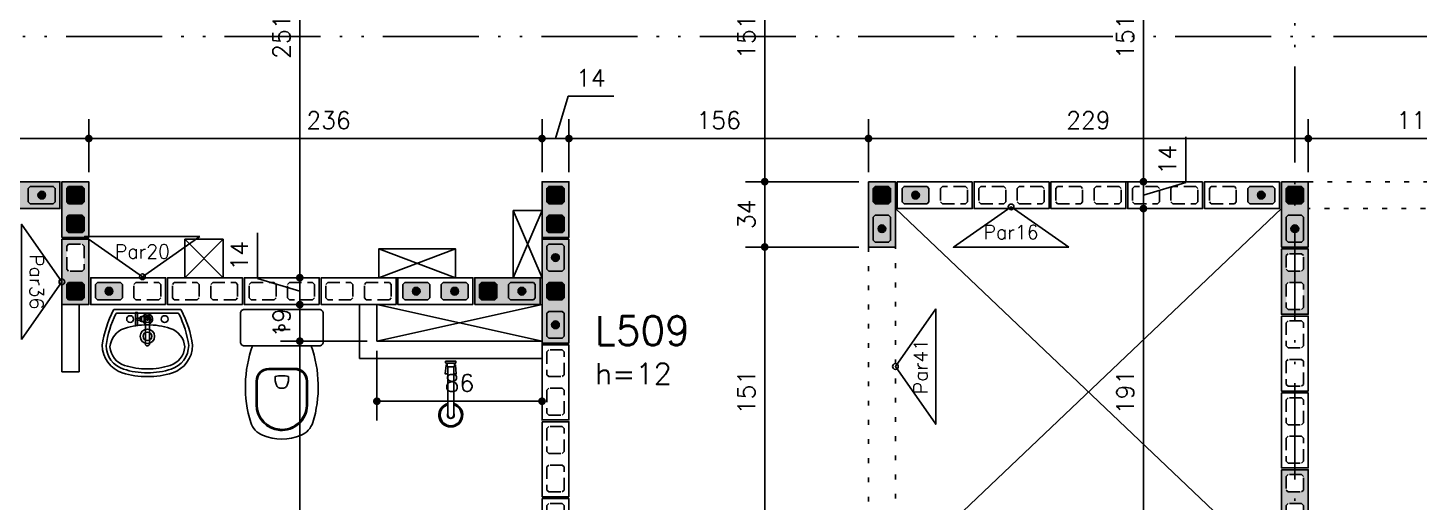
# Model space of a CAD drawing. Extents: x -14651 to 3487, y -4567 to -809.
# Drawn here: x 1807 to 2531, y -1831 to -1585 of the extents above; entities that cross this region are included whole.
import ezdxf
from ezdxf.enums import TextEntityAlignment as Align

# ---------------------------------------------------------------- set-up
doc = ezdxf.new("R2010")
doc.units = 0
doc.header["$LTSCALE"] = 25
for name, pattern in [('DASHED2', [0.375, 0.25, -0.125]), ('ESTILO_TQS_0002', [0.4, 0.1, -0.3]), ('ESTILO_TQS_0004', [3.3, 2, -0.4, 0.05, -0.4, 0.05, -0.4])]:
    doc.linetypes.add(name, pattern=pattern)
for name, color, linetype in [('213', 252, 'Continuous'), ('241', 2, 'Continuous'), ('247', 50, 'Continuous'), ('248', 100, 'Continuous'), ('249', 20, 'Continuous'), ('252', 1, 'Continuous'), ('ALVENARIA NÃO ESTRUTURAL', 242, 'Continuous'), ('Arranque', 14, 'Continuous'), ('COTA', 1, 'Continuous'), ('EIXOS', 1, 'ESTILO_TQS_0004'), ('FERRO', 5, 'Continuous'), ('L-D', 2, 'Continuous'), ('L-N', 4, 'Continuous'), ('Linha_fina', 1, 'Continuous'), ('Pena_1', 1, 'Continuous'), ('PORTA', 3, 'ESTILO_TQS_0002'), ('PROJ', 252, 'Continuous')]:
    doc.layers.add(name, color=color, linetype=linetype)
doc.styles.add('COTA', font='romans.shx')
doc.styles.get("Standard").update_dxf_attribs({"font": 'romans.shx'})
doc.dimstyles.new('forma', dxfattribs={"dimscale": 5, "dimtxt": 1.8, "dimasz": 0.8, "dimexe": 2, "dimexo": 1, "dimgap": 1, "dimtad": 1, "dimdec": 1, "dimzin": 9, "dimtxsty": 'COTA', "dimblk1": 'DOT', "dimblk2": 'DOT', "dimsah": 1, "dimcen": 0, "dimdle": 1, "dimclrd": 256, "dimclre": 256, "dimclrt": 2, "dimadec": 0, "dimazin": 0, "dimtfac": 1, "dimtdec": 0, "dimtmove": 0, "dimatfit": 3, "dimfxl": 1, "dimtolj": 1, "dimtzin": 0, "dimarcsym": 0})

# ---------------------------------------------------------------- blocks, each defined once
blk = doc.blocks.new('P4015', base_point=(5842102.11612, -8124149.02973))
blk.add_lwpolyline([(5842082.61612, -8124156.02973), (5842121.61612, -8124156.02973), (5842121.61612, -8124142.02973), (5842082.61612, -8124142.02973), (5842082.61612, -8124156.02973)])
at = {"color": 1, "linetype": 'DASHED2'}
for points in [[(5842085.11612, -8124152.52973), (5842086.11612, -8124153.52973), (5842098.11612, -8124153.52973), (5842099.11612, -8124152.52973), (5842099.11612, -8124145.52973), (5842098.11612, -8124144.52973), (5842086.11612, -8124144.52973), (5842085.11612, -8124145.52973), (5842085.11612, -8124152.52973)], [(5842105.11612, -8124152.52973), (5842106.11612, -8124153.52973), (5842118.11612, -8124153.52973), (5842119.11612, -8124152.52973), (5842119.11612, -8124145.52973), (5842118.11612, -8124144.52973), (5842106.11612, -8124144.52973), (5842105.11612, -8124145.52973), (5842105.11612, -8124152.52973)]]:
    blk.add_lwpolyline(points, dxfattribs=at)
blk = doc.blocks.new('P5515')
at = {"layer": '249'}
h = blk.add_hatch(color=20, dxfattribs=at)
h.paths.add_polyline_path([(-27, 7), (-27, -7), (27, -7), (27, 7)])
h.paths.add_polyline_path([(-10.5, -3.5), (-11.5, -4.5), (-23.5, -4.5), (-24.5, -3.5), (-24.5, 3.5), (-23.5, 4.5), (-11.5, 4.5), (-10.5, 3.5)], flags=16)
h.paths.add_polyline_path([(-4.5, 3.5), (-3.5, 4.5), (3.5, 4.5), (4.5, 3.5), (4.5, -3.5), (3.5, -4.5), (-3.5, -4.5), (-4.5, -3.5)], flags=16)
h.paths.add_polyline_path([(10.5, 3.5), (11.5, 4.5), (23.5, 4.5), (24.5, 3.5), (24.5, -3.5), (23.5, -4.5), (11.5, -4.5), (10.5, -3.5)], flags=16)
blk.add_lwpolyline([(27, 7), (-27, 7), (-27, -7), (27, -7), (27, 7)])
at = {"color": 1, "linetype": 'DASHED2'}
for points in [[(-10.5, 3.5), (-11.5, 4.5), (-23.5, 4.5), (-24.5, 3.5), (-24.5, -3.5), (-23.5, -4.5), (-11.5, -4.5), (-10.5, -3.5), (-10.5, 3.5)], [(4.5, 3.5), (3.5, 4.5), (-3.5, 4.5), (-4.5, 3.5), (-4.5, -3.5), (-3.5, -4.5), (3.5, -4.5), (4.5, -3.5), (4.5, 3.5)], [(24.5, 3.5), (23.5, 4.5), (11.5, 4.5), (10.5, 3.5), (10.5, -3.5), (11.5, -4.5), (23.5, -4.5), (24.5, -3.5), (24.5, 3.5)]]:
    blk.add_lwpolyline(points, dxfattribs=at)
blk = doc.blocks.new('P3015')
at = {"layer": '252'}
h = blk.add_hatch(color=21, dxfattribs=at)
h.paths.add_polyline_path([(14.5, -7), (14.5, 7), (-14.5, 7), (-14.5, -7)])
h.paths.add_polyline_path([(3, 3.5), (4, 4.5), (11, 4.5), (12, 3.5), (12, -3.5), (11, -4.5), (4, -4.5), (3, -3.5)], flags=16)
h.paths.add_polyline_path([(-3, -3.5), (-4, -4.5), (-11, -4.5), (-12, -3.5), (-12, 3.5), (-11, 4.5), (-4, 4.5), (-3, 3.5)], flags=16)
blk.add_lwpolyline([(-14.5, -7), (14.5, -7), (14.5, 7), (-14.5, 7), (-14.5, -7)])
at = {"color": 1, "linetype": 'DASHED2'}
for points in [[(-12, -3.5), (-11, -4.5), (-4, -4.5), (-3, -3.5), (-3, 3.5), (-4, 4.5), (-11, 4.5), (-12, 3.5), (-12, -3.5)], [(3, -3.5), (4, -4.5), (11, -4.5), (12, -3.5), (12, 3.5), (11, 4.5), (4, 4.5), (3, 3.5), (3, -3.5)]]:
    blk.add_lwpolyline(points, dxfattribs=at)
blk = doc.blocks.new('P3515')
at = {"layer": '248'}
h = blk.add_hatch(color=100, dxfattribs=at)
h.paths.add_polyline_path([(17, 7), (-17, 7), (-17, -7), (17, -7)])
h.paths.add_polyline_path([(-5.5, -3.5), (-6.5, -4.5), (-13.5, -4.5), (-14.5, -3.5), (-14.5, 3.5), (-13.5, 4.5), (-6.5, 4.5), (-5.5, 3.5)], flags=16)
h.paths.add_polyline_path([(0.5, 3.5), (1.5, 4.5), (13.5, 4.5), (14.5, 3.5), (14.5, -3.5), (13.5, -4.5), (1.5, -4.5), (0.5, -3.5)], flags=16)
blk.add_lwpolyline([(-17, -7), (17, -7), (17, 7), (-17, 7), (-17, -7)])
at = {"color": 1, "linetype": 'DASHED2'}
for points in [[(-14.5, -3.5), (-13.5, -4.5), (-6.5, -4.5), (-5.5, -3.5), (-5.5, 3.5), (-6.5, 4.5), (-13.5, 4.5), (-14.5, 3.5), (-14.5, -3.5)], [(0.5, -3.5), (1.5, -4.5), (13.5, -4.5), (14.5, -3.5), (14.5, 3.5), (13.5, 4.5), (1.5, 4.5), (0.5, 3.5), (0.5, -3.5)]]:
    blk.add_lwpolyline(points, dxfattribs=at)
blk = doc.blocks.new('GR-1409')
at = {"layer": '213'}
h = blk.add_hatch(color=256, dxfattribs=at)
h.paths.add_polyline_path([(-6, 4.5), (-7, 3.5), (-7, -3.5), (-6, -4.5), (6, -4.5), (7, -3.5), (7, 3.5), (6, 4.5)])
h.paths.add_polyline_path([(-2, 0, 1), (2, 0, 1)], flags=16)
at = {"layer": 'Arranque'}
blk.add_hatch(color=256, dxfattribs=at).paths.add_polyline_path([(-2, 0, 1), (2, 0, 1)])
at = {"layer": '213'}
blk.add_lwpolyline([(-7, 3.5), (-6, 4.5), (6, 4.5), (7, 3.5), (7, -3.5), (6, -4.5), (-6, -4.5), (-7, -3.5), (-7, 3.5)], dxfattribs=at)
at = {"layer": 'FERRO', "linetype": 'Continuous'}
blk.add_circle((0, 0), 2, dxfattribs=at)
blk = doc.blocks.new('GR-0909')
at = {"layer": '213'}
h = blk.add_hatch(color=256, dxfattribs=at)
h.paths.add_polyline_path([(3.5, -4.5), (4.5, -3.5), (4.500001, 3.5), (3.500001, 4.5), (-3.499999, 4.5), (-4.499999, 3.5), (-4.5, -3.5), (-3.5, -4.5)])
h.paths.add_polyline_path([(-2, 0, -1), (2, 0, -1)], flags=16)
at = {"layer": 'Arranque'}
blk.add_hatch(color=256, dxfattribs=at).paths.add_polyline_path([(2, 0, 1), (-2, 0, 1)])
at = {"layer": '213'}
blk.add_lwpolyline([(3.500001, 4.5), (4.500001, 3.5), (4.5, -3.5), (3.5, -4.5), (-3.5, -4.5), (-4.5, -3.5), (-4.499999, 3.5), (-3.499999, 4.5), (3.500001, 4.5)], dxfattribs=at)
at = {"layer": 'FERRO', "linetype": 'Continuous'}
blk.add_circle((0, 0), 2, dxfattribs=at)
blk = doc.blocks.new('XREF-MC41-BAS-PLN-AMO-FINAIS-02.03.08.09$0$CUBA03')
at = {"layer": 'PROJ'}
for p, q in [((-0.01, -0.05), (0.01, -0.05)), ((0, -0.06), (0, -0.04))]:
    blk.add_line(p, q, dxfattribs=at)
for points in [[(-0.1306, -0.3297, 0.077416), (0, -0.35, 0.077416), (0.1306, -0.3297, 0.326333), (0.235, -0.1868, 0.08687), (0.1764, -0.0027, 0.279276), (0.172, 0), (-0.172, 0, 0.279276), (-0.1764, -0.0027, 0.08687), (-0.235, -0.1868, 0.326333)], [(0.215, -0.1881, 0.080556), (0.1642, -0.0228, 0.285352), (0.1597, -0.02), (-0.1597, -0.02, 0.285352), (-0.1642, -0.0228, 0.080556), (-0.215, -0.1881, 0.323537), (-0.1245, -0.3106, 0.077416), (0, -0.33, 0.077416), (0.1245, -0.3106, 0.323537)], [(0.1185, -0.0985, 0.077416), (0, -0.08, 0.077416), (-0.1185, -0.0985, 0.305715), (-0.1947, -0.195, 0.305715), (-0.1185, -0.2915, 0.077416), (0, -0.31, 0.077416), (0.1185, -0.2915, 0.305715), (0.1947, -0.195, 0.305715)]]:
    blk.add_lwpolyline(points, format="xyb", close=True, dxfattribs=at)
for centre, radius in [((-0.09, -0.05), 0.0175), ((0, -0.05), 0.0175), ((0.09, -0.05), 0.0175), ((0, -0.14), 0.0375), ((0, -0.14), 0.0225)]:
    blk.add_circle(centre, radius, dxfattribs=at)
blk = doc.blocks.new('A$C3139355f')
at = {"layer": 'ALVENARIA NÃO ESTRUTURAL'}
for p, q in [((1977.08, -926.27), (1968.08, -926.27)), ((1968.08, -926.27), (1968.08, -961.27)), ((1977.08, -926.27), (1968.08, -926.27)), ((1968.08, -926.27), (1968.08, -961.27)), ((1977.08, -961.27), (1977.08, -926.27)), ((1977.08, -961.27), (1977.08, -926.27)), ((2123.08, -926.27), (2123.08, -954.27)), ((2132.08, -926.27), (2123.08, -926.27)), ((2123.08, -926.27), (2123.08, -926.27)), ((2132.08, -926.27), (2123.08, -926.27)), ((2123.08, -926.27), (2123.08, -926.27)), ((2132.08, -945.27), (2132.08, -926.27)), ((2218.08, -945.27), (2132.08, -945.27)), ((2218.08, -954.27), (2218.08, -945.27)), ((2218.08, -954.27), (2218.08, -945.27)), ((2123.08, -954.27), (2218.08, -954.27)), ((1968.08, -961.27), (1977.08, -961.27)), ((1968.08, -961.27), (1977.08, -961.27))]:
    blk.add_line(p, q, dxfattribs=at)
at = {"layer": 'Pena_1'}
for p, q in [((2132.08, -945.27), (2218.08, -926.27)), ((2218.08, -945.27), (2132.08, -926.27))]:
    blk.add_line(p, q, dxfattribs=at)
at = {"layer": 'PROJ'}
for points in [[(2007.46, -933.25), (2008.91, -933.25), (2008.91, -932.7), (2009.45, -932.7), (2009.45, -932.5), (2010.24, -932.5, -1.408938), (2013.61, -936.26), (2013.61, -946.73, -0.999996), (2011.55, -946.73), (2011.55, -936.26, -0.168827), (2010.24, -935.08), (2009.45, -935.08), (2009.45, -934.88), (2008.91, -934.88), (2008.91, -934.33), (2007.46, -934.33), (2007.46, -937.14), (2006.37, -937.14), (2006.37, -930.44), (2007.46, -930.44), (2007.46, -933.24)], [(2007.46, -933.25), (2008.91, -933.25), (2008.91, -932.7), (2009.45, -932.7), (2009.45, -932.5), (2010.24, -932.5, -1.408938), (2013.61, -936.26), (2013.61, -946.73, -0.999996), (2011.55, -946.73), (2011.55, -936.26, -0.168827), (2010.24, -935.08), (2009.45, -935.08), (2009.45, -934.88), (2008.91, -934.88), (2008.91, -934.33), (2007.46, -934.33), (2007.46, -937.14), (2006.37, -937.14), (2006.37, -930.44), (2007.46, -930.44), (2007.46, -933.24)], [(2061.08, -941.77), (2061.08, -945.37), (2061.08, -945.77, 0.414214), (2063.08, -947.77), (2102.08, -947.77, 0.414214), (2104.08, -945.77), (2104.08, -930.77, 0.414214), (2102.08, -928.77), (2063.08, -928.77, 0.414214), (2061.08, -930.77)], [(2061.08, -941.77), (2061.08, -945.37), (2061.08, -945.77, 0.414214), (2063.08, -947.77), (2102.08, -947.77, 0.414214), (2104.08, -945.77), (2104.08, -930.77, 0.414214), (2102.08, -928.77), (2063.08, -928.77, 0.414214), (2061.08, -930.77)], [(2069.74, -966.11), (2069.74, -978.38, 0.391339), (2081.57, -991.17, 0.428002), (2095.4, -978.78), (2095.41, -966.1, 0.416278), (2089.34, -960.03), (2075.82, -960.03, 0.413625)], [(2069.74, -966.11), (2069.74, -978.38, 0.391339), (2081.57, -991.17, 0.428002), (2095.4, -978.78), (2095.41, -966.1, 0.416278), (2089.34, -960.03), (2075.82, -960.03, 0.413625)], [(2086.09, -963.66, 0.10791), (2079.07, -963.7, 0.124585), (2079.84, -968.16, 0.161338), (2080.71, -969.35, 0.122351), (2082.58, -969.8, 0.122351), (2084.44, -969.35, 0.167944), (2085.31, -968.16, 0.125904), (2086.09, -963.66)], [(2086.09, -963.66, 0.10791), (2079.07, -963.7, 0.124585), (2079.84, -968.16, 0.161338), (2080.71, -969.35, 0.122351), (2082.58, -969.8, 0.122351), (2084.44, -969.35, 0.167944), (2085.31, -968.16, 0.125904), (2086.09, -963.66)]]:
    blk.add_lwpolyline(points, format="xyb", close=True, dxfattribs=at)
for points in [[(2007.46, -933.25), (2007.46, -933.78), (2007.46, -933.79), (2007.46, -934.33)], [(2007.46, -933.25), (2007.46, -933.78), (2007.46, -933.79), (2007.46, -934.33)], [(2008.91, -933.25), (2008.91, -934.33)], [(2008.91, -933.25), (2008.91, -934.33)], [(2009.45, -934.88), (2009.45, -932.7)], [(2009.45, -934.88), (2009.45, -932.7)], [(2010.24, -932.5), (2011.41, -932.5)], [(2010.24, -932.5), (2011.41, -932.5)], [(2011.46, -935.08), (2010.24, -935.08)], [(2011.46, -935.08), (2010.24, -935.08)], [(2011.55, -936.14), (2011.55, -936.15)], [(2011.55, -936.14), (2011.55, -936.15)], [(2168.68, -957.73), (2168.08, -957.73), (2167.69, -962.3), (2169.03, -962.3)], [(2168.68, -957.73), (2168.08, -957.73), (2167.69, -962.3), (2169.03, -962.3)], [(2172.13, -962.3), (2173.39, -962.3), (2173.07, -957.73), (2172.48, -957.73)], [(2172.13, -962.3), (2173.39, -962.3), (2173.07, -957.73), (2172.48, -957.73)]]:
    blk.add_lwpolyline(points, dxfattribs=at)
for points in [[(2011.55, -936.26), (2011.55, -933.76, -0.995421), (2013.6, -933.76), (2013.61, -936.26)], [(2011.55, -936.26), (2011.55, -933.76, -0.995421), (2013.6, -933.76), (2013.61, -936.26)], [(2067.27, -947.77, 0.160999), (2066.41, -987.66, 0.2149), (2072.58, -994.27, 0.2), (2092.58, -994.27, 0.2149), (2098.74, -987.66, 0.160999), (2097.88, -947.77)], [(2067.27, -947.77, 0.160999), (2066.41, -987.66, 0.2149), (2072.58, -994.27, 0.2), (2092.58, -994.27, 0.2149), (2098.74, -987.66, 0.160999), (2097.88, -947.77)], [(2173.08, -956.77, 0.414214), (2173.28, -956.57), (2173.28, -955.77), (2167.88, -955.77), (2167.88, -956.57, 0.414214), (2168.08, -956.77), (2173.08, -956.77)], [(2173.08, -956.77, 0.414214), (2173.28, -956.57), (2173.28, -955.77), (2167.88, -955.77), (2167.88, -956.57, 0.414214), (2168.08, -956.77), (2173.08, -956.77)], [(2069.18, -966.11), (2069.18, -978.38, 0.391339), (2081.53, -991.74, 0.428196), (2095.97, -978.79), (2095.98, -966.11, 0.416194), (2089.34, -959.47), (2075.82, -959.47, 0.413638), (2069.18, -966.11)], [(2069.18, -966.11), (2069.18, -978.38, 0.391339), (2081.53, -991.74, 0.428196), (2095.97, -978.79), (2095.98, -966.11, 0.416194), (2089.34, -959.47), (2075.82, -959.47, 0.413638), (2069.18, -966.11)], [(2168.48, -956.77, -0.414214), (2168.68, -956.97), (2168.68, -958.52, 0.414214), (2168.88, -958.72), (2172.28, -958.72), (2172.48, -958.52), (2172.48, -956.97, -0.414214), (2172.68, -956.77)], [(2168.48, -956.77, -0.414214), (2168.68, -956.97), (2168.68, -958.52, 0.414214), (2168.88, -958.72), (2172.28, -958.72), (2172.48, -958.52), (2172.48, -956.97, -0.414214), (2172.68, -956.77)], [(2169.03, -958.72), (2169.03, -983.77, 1), (2172.13, -983.77), (2172.13, -958.72)], [(2169.03, -958.72), (2169.03, -983.77, 1), (2172.13, -983.77), (2172.13, -958.72)]]:
    blk.add_lwpolyline(points, format="xyb", dxfattribs=at)
for centre, radius in [((2006.92, -933.79), 0.544), ((2006.92, -933.79), 0.544), ((2082.58, -938.27), 1.5), ((2082.58, -938.27), 1.5)]:
    blk.add_circle(centre, radius, dxfattribs=at)
for centre, radius, start, end in [((2012.58, -933.77), 1.73, 306.58515, 233.46354), ((2012.58, -933.77), 1.73, 306.58515, 233.46354), ((2170.58, -983.77), 6.2, 104.48238, 75.51462), ((2170.58, -983.77), 6.2, 104.48238, 75.51462), ((2170.58, -983.77), 5.54, 106.24666, 73.74992), ((2170.58, -983.77), 5.54, 106.24666, 73.74992), ((2170.58, -983.77), 1.79, 149.74513, 30.23478), ((2170.58, -983.77), 1.79, 149.74513, 30.23478)]:
    blk.add_arc(centre, radius, start, end, dxfattribs=at)
at = {"layer": 'PROJ', "xscale": 100, "yscale": 100, "zscale": 100}
blk.add_blockref('XREF-MC41-BAS-PLN-AMO-FINAIS-02.03.08.09$0$CUBA03', (2012.58, -928.77), dxfattribs=at)
blk.add_blockref('XREF-MC41-BAS-PLN-AMO-FINAIS-02.03.08.09$0$CUBA03', (2012.58, -928.77), dxfattribs=at)
blk = doc.blocks.new('_Dot')
at = {"color": 0, "linetype": 'ByBlock', "lineweight": -2}
blk.add_line((-0.5, 0), (-1, 0), dxfattribs=at)
at = {"color": 0, "linetype": 'ByBlock', "const_width": 0.5}
blk.add_lwpolyline([(-0.25, 0, 1), (0.25, 0, 1)], format="xyb", close=True, dxfattribs=at)
blk = doc.blocks.new('*D176')
at = {"layer": 'COTA', "lineweight": -2, "transparency": 16777216}
for p, q in [((1948.39, -1467.6), (1948.39, -1710.6)), ((1951.88, -1463.6), (1958.39, -1463.6)), ((1953.39, -1714.6), (1958.39, -1714.6))]:
    blk.add_line(p, q, dxfattribs=at)
at = {"layer": 'Defpoints', "color": 0, "transparency": 16777216}
for p in [(1946.88, -1463.6), (1948.39, -1714.6), (1948.39, -1714.6)]:
    blk.add_point(p, dxfattribs=at)
at = {"layer": 'COTA', "lineweight": -2, "transparency": 16777216, "xscale": 4, "yscale": 4, "zscale": 4}
for p, rotation in [((1948.39, -1463.6), 90), ((1948.39, -1714.6), 270)]:
    blk.add_blockref('_Dot', p, dxfattribs=dict(at, rotation=rotation))
at = {"layer": 'COTA', "color": 2, "transparency": 16777216, "insert": (1938.89, -1589.1), "char_height": 9, "attachment_point": 5, "rotation": 90, "style": 'COTA'}
blk.add_mtext('\\A1;251 ', dxfattribs=at)
blk = doc.blocks.new('*D177')
at = {"layer": 'COTA', "lineweight": -2, "transparency": 16777216}
for p, q in [((1953.39, -1728.6), (1958.39, -1728.6)), ((1948.39, -1732.6), (1948.39, -1743.6)), ((1983.52, -1747.6), (1938.39, -1747.6))]:
    blk.add_line(p, q, dxfattribs=at)
at = {"layer": 'Defpoints', "color": 0, "transparency": 16777216}
for p in [(1948.39, -1728.6), (1948.39, -1747.6), (1988.52, -1747.6)]:
    blk.add_point(p, dxfattribs=at)
at = {"layer": 'COTA', "lineweight": -2, "transparency": 16777216, "xscale": 4, "yscale": 4, "zscale": 4}
for p, rotation in [((1948.39, -1728.6), 90), ((1948.39, -1747.6), 270)]:
    blk.add_blockref('_Dot', p, dxfattribs=dict(at, rotation=rotation))
at = {"layer": 'COTA', "color": 2, "transparency": 16777216, "insert": (1938.89, -1738.1), "char_height": 9, "attachment_point": 5, "rotation": 90, "style": 'COTA'}
blk.add_mtext('\\A1;19 ', dxfattribs=at)
blk = doc.blocks.new('*D178')
at = {"layer": 'COTA', "lineweight": -2, "transparency": 16777216}
for p, q in [((1983.52, -1747.6), (1938.39, -1747.6)), ((1948.39, -1751.6), (1948.39, -2145.6)), ((1953.39, -2149.6), (1958.39, -2149.6))]:
    blk.add_line(p, q, dxfattribs=at)
at = {"layer": 'Defpoints', "color": 0, "transparency": 16777216}
for p in [(1988.52, -1747.6), (1948.39, -2149.6), (1948.39, -2149.6)]:
    blk.add_point(p, dxfattribs=at)
at = {"layer": 'COTA', "lineweight": -2, "transparency": 16777216, "xscale": 4, "yscale": 4, "zscale": 4}
for p, rotation in [((1948.39, -1747.6), 90), ((1948.39, -2149.6), 270)]:
    blk.add_blockref('_Dot', p, dxfattribs=dict(at, rotation=rotation))
at = {"layer": 'COTA', "color": 2, "transparency": 16777216, "insert": (1938.89, -1948.6), "char_height": 9, "attachment_point": 5, "rotation": 90, "style": 'COTA'}
blk.add_mtext('\\A1;402 ', dxfattribs=at)
blk = doc.blocks.new('*D179')
at = {"layer": 'COTA', "lineweight": -2, "transparency": 16777216}
for p, q in [((1926.39, -1715), (1926.39, -1691.28)), ((1948.39, -1710.6), (1948.39, -1706.6)), ((1948.39, -1721.6), (1926.39, -1715)), ((1948.08, -1714.6), (1938.39, -1714.6)), ((1948.39, -1728.6), (1948.39, -1714.6)), ((1948.39, -1728.6), (1948.39, -1714.6)), ((1947.93, -1728.6), (1938.39, -1728.6)), ((1948.39, -1732.6), (1948.39, -1736.6))]:
    blk.add_line(p, q, dxfattribs=at)
at = {"layer": 'Defpoints', "color": 0, "transparency": 16777216}
for p in [(1948.39, -1714.6), (1953.08, -1714.6), (1952.93, -1728.6)]:
    blk.add_point(p, dxfattribs=at)
at = {"layer": 'COTA', "lineweight": -2, "transparency": 16777216, "xscale": 4, "yscale": 4, "zscale": 4}
for p, rotation in [((1948.39, -1714.6), 270), ((1948.39, -1728.6), 90)]:
    blk.add_blockref('_Dot', p, dxfattribs=dict(at, rotation=rotation))
at = {"layer": 'COTA', "color": 2, "transparency": 16777216, "insert": (1916.89, -1703.14), "char_height": 9, "attachment_point": 5, "rotation": 90, "style": 'COTA'}
blk.add_mtext('\\A1;14 ', dxfattribs=at)
blk = doc.blocks.new('_IDNPAR_2')
at = {"color": 3}
blk.add_lwpolyline([(1, -0.7), (0, 0), (-1, -0.7)], close=True, dxfattribs=at)
blk.add_circle((0, 0), 0.05, dxfattribs=at)
at = {"layer": '247', "color": 2, "style": 'COTA', "flags": 8}
blk.add_attdef('ID', text='', height=0.24, dxfattribs=at).set_placement((0, -0.438), align=Align.MIDDLE_CENTER)
blk = doc.blocks.new('*D185')
at = {"layer": 'COTA', "lineweight": -2, "transparency": 16777216}
for p, q in [((2171.67, -1513.6), (2200.48, -1513.6)), ((2190.48, -1517.6), (2190.48, -1660.6)), ((2239.52, -1664.6), (2180.48, -1664.6))]:
    blk.add_line(p, q, dxfattribs=at)
at = {"layer": 'Defpoints', "color": 0, "transparency": 16777216}
for p in [(2166.67, -1513.6), (2190.48, -1664.6), (2244.52, -1664.6)]:
    blk.add_point(p, dxfattribs=at)
at = {"layer": 'COTA', "lineweight": -2, "transparency": 16777216, "xscale": 4, "yscale": 4, "zscale": 4}
for p, rotation in [((2190.48, -1513.6), 90), ((2190.48, -1664.6), 270)]:
    blk.add_blockref('_Dot', p, dxfattribs=dict(at, rotation=rotation))
at = {"layer": 'COTA', "color": 2, "transparency": 16777216, "insert": (2180.98, -1589.1), "char_height": 9, "attachment_point": 5, "rotation": 90, "style": 'COTA'}
blk.add_mtext('\\A1;151 ', dxfattribs=at)
blk = doc.blocks.new('*D204')
at = {"layer": 'COTA', "lineweight": -2, "transparency": 16777216}
for p, q in [((2392.68, -1513.6), (2397.68, -1513.6)), ((2387.68, -1517.6), (2387.68, -1660.6)), ((2382.68, -1664.6), (2377.68, -1664.6))]:
    blk.add_line(p, q, dxfattribs=at)
at = {"layer": 'Defpoints', "color": 0, "transparency": 16777216}
for p in [(2387.68, -1513.6), (2387.68, -1664.6), (2387.68, -1664.6)]:
    blk.add_point(p, dxfattribs=at)
at = {"layer": 'COTA', "lineweight": -2, "transparency": 16777216, "xscale": 4, "yscale": 4, "zscale": 4}
for p, rotation in [((2387.68, -1513.6), 90), ((2387.68, -1664.6), 270)]:
    blk.add_blockref('_Dot', p, dxfattribs=dict(at, rotation=rotation))
at = {"layer": 'COTA', "color": 2, "transparency": 16777216, "insert": (2378.18, -1589.1), "char_height": 9, "attachment_point": 5, "rotation": 90, "style": 'COTA'}
blk.add_mtext('\\A1;151 ', dxfattribs=at)
blk = doc.blocks.new('*D205')
at = {"layer": 'COTA', "lineweight": -2, "transparency": 16777216}
for p, q in [((2409.68, -1665), (2409.68, -1641.28)), ((2387.68, -1660.6), (2387.68, -1656.6)), ((2382.68, -1664.6), (2377.68, -1664.6)), ((2387.68, -1664.6), (2387.68, -1678.6)), ((2387.68, -1664.6), (2387.68, -1678.6)), ((2387.68, -1671.6), (2409.68, -1665)), ((2387.54, -1678.6), (2397.68, -1678.6)), ((2387.68, -1682.6), (2387.68, -1686.6))]:
    blk.add_line(p, q, dxfattribs=at)
at = {"layer": 'Defpoints', "color": 0, "transparency": 16777216}
for p in [(2387.68, -1664.6), (2382.54, -1678.6), (2387.68, -1678.6)]:
    blk.add_point(p, dxfattribs=at)
at = {"layer": 'COTA', "lineweight": -2, "transparency": 16777216, "xscale": 4, "yscale": 4, "zscale": 4}
for p, rotation in [((2387.68, -1664.6), 270), ((2387.68, -1678.6), 90)]:
    blk.add_blockref('_Dot', p, dxfattribs=dict(at, rotation=rotation))
at = {"layer": 'COTA', "color": 2, "transparency": 16777216, "insert": (2400.18, -1653.14), "char_height": 9, "attachment_point": 5, "rotation": 90, "style": 'COTA'}
blk.add_mtext('\\A1;14 ', dxfattribs=at)
blk = doc.blocks.new('*D206')
at = {"layer": 'COTA', "lineweight": -2, "transparency": 16777216}
for p, q in [((2387.54, -1678.6), (2397.68, -1678.6)), ((2387.68, -1682.6), (2387.68, -1865.6)), ((2382.68, -1869.6), (2377.68, -1869.6))]:
    blk.add_line(p, q, dxfattribs=at)
at = {"layer": 'Defpoints', "color": 0, "transparency": 16777216}
for p in [(2382.54, -1678.6), (2387.68, -1869.6), (2387.68, -1869.6)]:
    blk.add_point(p, dxfattribs=at)
at = {"layer": 'COTA', "lineweight": -2, "transparency": 16777216, "xscale": 4, "yscale": 4, "zscale": 4}
for p, rotation in [((2387.68, -1678.6), 90), ((2387.68, -1869.6), 270)]:
    blk.add_blockref('_Dot', p, dxfattribs=dict(at, rotation=rotation))
at = {"layer": 'COTA', "color": 2, "transparency": 16777216, "insert": (2378.18, -1774.1), "char_height": 9, "attachment_point": 5, "rotation": 90, "style": 'COTA'}
blk.add_mtext('\\A1;191 ', dxfattribs=at)
blk = doc.blocks.new('*D247')
at = {"layer": 'COTA', "lineweight": -2, "transparency": 16777216}
for p, q in [((1649.52, -1659.6), (1649.52, -1632.13)), ((1838.52, -1659.6), (1838.52, -1632.13)), ((1653.52, -1642.13), (1834.52, -1642.13))]:
    blk.add_line(p, q, dxfattribs=at)
at = {"layer": 'Defpoints', "color": 0, "transparency": 16777216}
for p in [(1838.52, -1642.13), (1649.52, -1664.6), (1838.52, -1664.6)]:
    blk.add_point(p, dxfattribs=at)
at = {"layer": 'COTA', "lineweight": -2, "transparency": 16777216, "xscale": 4, "yscale": 4, "zscale": 4, "rotation": 180}
blk.add_blockref('_Dot', (1649.52, -1642.13), dxfattribs=at)
at = {"layer": 'COTA', "lineweight": -2, "transparency": 16777216, "xscale": 4, "yscale": 4, "zscale": 4}
blk.add_blockref('_Dot', (1838.52, -1642.13), dxfattribs=at)
at = {"layer": 'COTA', "color": 2, "transparency": 16777216, "insert": (1744.02, -1632.63), "char_height": 9, "attachment_point": 5, "style": 'COTA'}
blk.add_mtext('\\A1;189 ', dxfattribs=at)
blk = doc.blocks.new('*D248')
at = {"layer": 'COTA', "lineweight": -2, "transparency": 16777216}
for p, q in [((1838.52, -1659.6), (1838.52, -1632.13)), ((2074.52, -1659.6), (2074.52, -1632.13)), ((1842.52, -1642.13), (2070.52, -1642.13))]:
    blk.add_line(p, q, dxfattribs=at)
at = {"layer": 'Defpoints', "color": 0, "transparency": 16777216}
for p in [(2074.52, -1642.13), (1838.52, -1664.6), (2074.52, -1664.6)]:
    blk.add_point(p, dxfattribs=at)
at = {"layer": 'COTA', "lineweight": -2, "transparency": 16777216, "xscale": 4, "yscale": 4, "zscale": 4, "rotation": 180}
blk.add_blockref('_Dot', (1838.52, -1642.13), dxfattribs=at)
at = {"layer": 'COTA', "lineweight": -2, "transparency": 16777216, "xscale": 4, "yscale": 4, "zscale": 4}
blk.add_blockref('_Dot', (2074.52, -1642.13), dxfattribs=at)
at = {"layer": 'COTA', "color": 2, "transparency": 16777216, "insert": (1963.39, -1632.63), "char_height": 9, "attachment_point": 5, "style": 'COTA'}
blk.add_mtext('\\A1;236 ', dxfattribs=at)
blk = doc.blocks.new('*D249')
at = {"layer": 'COTA', "lineweight": -2, "transparency": 16777216}
for p, q in [((2081.52, -1642.13), (2088.12, -1620.13)), ((2088.12, -1620.13), (2111.83, -1620.13)), ((2074.52, -1659.6), (2074.52, -1632.13)), ((2088.52, -1659.6), (2088.52, -1632.13)), ((2070.52, -1642.13), (2066.52, -1642.13)), ((2074.52, -1642.13), (2088.52, -1642.13)), ((2074.52, -1642.13), (2088.52, -1642.13)), ((2092.52, -1642.13), (2096.52, -1642.13))]:
    blk.add_line(p, q, dxfattribs=at)
at = {"layer": 'Defpoints', "color": 0, "transparency": 16777216}
for p in [(2088.52, -1642.13), (2074.52, -1664.6), (2088.52, -1664.6)]:
    blk.add_point(p, dxfattribs=at)
at = {"layer": 'COTA', "lineweight": -2, "transparency": 16777216, "xscale": 4, "yscale": 4, "zscale": 4}
blk.add_blockref('_Dot', (2074.52, -1642.13), dxfattribs=at)
at = {"layer": 'COTA', "lineweight": -2, "transparency": 16777216, "xscale": 4, "yscale": 4, "zscale": 4, "rotation": 180}
blk.add_blockref('_Dot', (2088.52, -1642.13), dxfattribs=at)
at = {"layer": 'COTA', "color": 2, "transparency": 16777216, "insert": (2099.97, -1610.63), "char_height": 9, "attachment_point": 5, "style": 'COTA'}
blk.add_mtext('\\A1;14 ', dxfattribs=at)
blk = doc.blocks.new('*D250')
at = {"layer": 'COTA', "lineweight": -2, "transparency": 16777216}
for p, q in [((2088.52, -1659.6), (2088.52, -1632.13)), ((2244.52, -1659.6), (2244.52, -1632.13)), ((2092.52, -1642.13), (2240.52, -1642.13))]:
    blk.add_line(p, q, dxfattribs=at)
at = {"layer": 'Defpoints', "color": 0, "transparency": 16777216}
for p in [(2244.52, -1642.13), (2088.52, -1664.6), (2244.52, -1664.6)]:
    blk.add_point(p, dxfattribs=at)
at = {"layer": 'COTA', "lineweight": -2, "transparency": 16777216, "xscale": 4, "yscale": 4, "zscale": 4, "rotation": 180}
blk.add_blockref('_Dot', (2088.52, -1642.13), dxfattribs=at)
at = {"layer": 'COTA', "lineweight": -2, "transparency": 16777216, "xscale": 4, "yscale": 4, "zscale": 4}
blk.add_blockref('_Dot', (2244.52, -1642.13), dxfattribs=at)
at = {"layer": 'COTA', "color": 2, "transparency": 16777216, "insert": (2166.52, -1632.63), "char_height": 9, "attachment_point": 5, "style": 'COTA'}
blk.add_mtext('\\A1;156 ', dxfattribs=at)
blk = doc.blocks.new('*D251')
at = {"layer": 'COTA', "lineweight": -2, "transparency": 16777216}
for p, q in [((2244.52, -1659.6), (2244.52, -1632.13)), ((2473.52, -1659.6), (2473.52, -1632.13)), ((2248.52, -1642.13), (2469.52, -1642.13))]:
    blk.add_line(p, q, dxfattribs=at)
at = {"layer": 'Defpoints', "color": 0, "transparency": 16777216}
for p in [(2473.52, -1642.13), (2244.52, -1664.6), (2473.52, -1664.6)]:
    blk.add_point(p, dxfattribs=at)
at = {"layer": 'COTA', "lineweight": -2, "transparency": 16777216, "xscale": 4, "yscale": 4, "zscale": 4, "rotation": 180}
blk.add_blockref('_Dot', (2244.52, -1642.13), dxfattribs=at)
at = {"layer": 'COTA', "lineweight": -2, "transparency": 16777216, "xscale": 4, "yscale": 4, "zscale": 4}
blk.add_blockref('_Dot', (2473.52, -1642.13), dxfattribs=at)
at = {"layer": 'COTA', "color": 2, "transparency": 16777216, "insert": (2359.02, -1632.63), "char_height": 9, "attachment_point": 5, "style": 'COTA'}
blk.add_mtext('\\A1;229 ', dxfattribs=at)
blk = doc.blocks.new('*D252')
at = {"layer": 'COTA', "lineweight": -2, "transparency": 16777216}
for p, q in [((2473.52, -1659.6), (2473.52, -1632.13)), ((2588.52, -1659.6), (2588.52, -1632.13)), ((2477.52, -1642.13), (2584.52, -1642.13))]:
    blk.add_line(p, q, dxfattribs=at)
at = {"layer": 'Defpoints', "color": 0, "transparency": 16777216}
for p in [(2588.52, -1642.13), (2473.52, -1664.6), (2588.52, -1664.6)]:
    blk.add_point(p, dxfattribs=at)
at = {"layer": 'COTA', "lineweight": -2, "transparency": 16777216, "xscale": 4, "yscale": 4, "zscale": 4, "rotation": 180}
blk.add_blockref('_Dot', (2473.52, -1642.13), dxfattribs=at)
at = {"layer": 'COTA', "lineweight": -2, "transparency": 16777216, "xscale": 4, "yscale": 4, "zscale": 4}
blk.add_blockref('_Dot', (2588.52, -1642.13), dxfattribs=at)
at = {"layer": 'COTA', "color": 2, "transparency": 16777216, "insert": (2531.02, -1632.63), "char_height": 9, "attachment_point": 5, "style": 'COTA'}
blk.add_mtext('\\A1;115 ', dxfattribs=at)
blk = doc.blocks.new('*D263')
at = {"layer": 'COTA', "lineweight": -2, "transparency": 16777216}
for p, q in [((1988.52, -1752.6), (1988.52, -1788.89)), ((2074.52, -1752.6), (2074.52, -1788.89)), ((1992.52, -1778.89), (2070.52, -1778.89))]:
    blk.add_line(p, q, dxfattribs=at)
at = {"layer": 'Defpoints', "color": 0, "transparency": 16777216}
for p in [(1988.52, -1747.6), (2074.52, -1747.6), (2074.52, -1778.89)]:
    blk.add_point(p, dxfattribs=at)
at = {"layer": 'COTA', "lineweight": -2, "transparency": 16777216, "xscale": 4, "yscale": 4, "zscale": 4, "rotation": 180}
blk.add_blockref('_Dot', (1988.52, -1778.89), dxfattribs=at)
at = {"layer": 'COTA', "lineweight": -2, "transparency": 16777216, "xscale": 4, "yscale": 4, "zscale": 4}
blk.add_blockref('_Dot', (2074.52, -1778.89), dxfattribs=at)
at = {"layer": 'COTA', "color": 2, "transparency": 16777216, "insert": (2031.52, -1769.39), "char_height": 9, "attachment_point": 5, "style": 'COTA'}
blk.add_mtext('\\A1;86 ', dxfattribs=at)
blk = doc.blocks.new('*D286')
at = {"layer": 'COTA', "lineweight": -2, "transparency": 16777216}
for p, q in [((2239.52, -1664.6), (2180.48, -1664.6)), ((2190.48, -1668.6), (2190.48, -1694.6)), ((2239.52, -1698.6), (2180.48, -1698.6))]:
    blk.add_line(p, q, dxfattribs=at)
at = {"layer": 'Defpoints', "color": 0, "transparency": 16777216}
for p in [(2244.52, -1664.6), (2190.48, -1698.6), (2244.52, -1698.6)]:
    blk.add_point(p, dxfattribs=at)
at = {"layer": 'COTA', "lineweight": -2, "transparency": 16777216, "xscale": 4, "yscale": 4, "zscale": 4}
for p, rotation in [((2190.48, -1664.6), 90), ((2190.48, -1698.6), 270)]:
    blk.add_blockref('_Dot', p, dxfattribs=dict(at, rotation=rotation))
at = {"layer": 'COTA', "color": 2, "transparency": 16777216, "insert": (2180.98, -1681.6), "char_height": 9, "attachment_point": 5, "rotation": 90, "style": 'COTA'}
blk.add_mtext('\\A1;34 ', dxfattribs=at)
blk = doc.blocks.new('*D287')
at = {"layer": 'COTA', "lineweight": -2, "transparency": 16777216}
for p, q in [((2239.52, -1698.6), (2180.48, -1698.6)), ((2190.48, -1702.6), (2190.48, -1845.6)), ((2239.52, -1849.6), (2180.48, -1849.6))]:
    blk.add_line(p, q, dxfattribs=at)
at = {"layer": 'Defpoints', "color": 0, "transparency": 16777216}
for p in [(2244.52, -1698.6), (2190.48, -1849.6), (2244.52, -1849.6)]:
    blk.add_point(p, dxfattribs=at)
at = {"layer": 'COTA', "lineweight": -2, "transparency": 16777216, "xscale": 4, "yscale": 4, "zscale": 4}
for p, rotation in [((2190.48, -1698.6), 90), ((2190.48, -1849.6), 270)]:
    blk.add_blockref('_Dot', p, dxfattribs=dict(at, rotation=rotation))
at = {"layer": 'COTA', "color": 2, "transparency": 16777216, "insert": (2180.98, -1774.1), "char_height": 9, "attachment_point": 5, "rotation": 90, "style": 'COTA'}
blk.add_mtext('\\A1;151 ', dxfattribs=at)

msp = doc.modelspace()

# ---------------------------------------------------------------- linework, layer by layer
at = {"layer": 'EIXOS'}
for p, q in [((2466.52, -862.07), (2466.52, -2320.64)), ((11.7, -1589.1), (3391.36, -1589.1))]:
    msp.add_line(p, q, dxfattribs=at)
at = {"layer": 'Linha_fina'}
for points in [[(2258.52, -1869.6), (2459.52, -1678.6)], [(2459.52, -1869.6), (2258.52, -1678.6)]]:
    msp.add_lwpolyline(points, dxfattribs=at)
at = {"layer": 'Pena_1'}
for p, q in [((2059.52, -1679.6), (2074.52, -1714.6)), ((2074.52, -1679.6), (2059.52, -1714.6))]:
    msp.add_line(p, q, dxfattribs=at)
for points in [[(2059.52, -1679.6), (2074.52, -1679.6), (2074.52, -1714.6), (2059.52, -1714.6), (2059.52, -1679.6)], [(1888.47, -1694.6), (1888.47, -1714.6), (1908.47, -1714.6), (1908.47, -1694.6), (1888.47, -1694.6)], [(1888.47, -1694.6), (1908.47, -1714.6)], [(1908.47, -1694.6), (1888.47, -1714.6)], [(1989.47, -1714.6), (1989.47, -1699.6), (2029.47, -1699.6), (2029.47, -1714.6), (1989.47, -1714.6)], [(1989.47, -1714.6), (2029.47, -1699.6)], [(2029.47, -1714.6), (1989.47, -1699.6)]]:
    msp.add_lwpolyline(points, dxfattribs=at)
at = {"layer": 'PORTA'}
msp.add_lwpolyline([(2473.52, -1664.6), (2588.52, -1664.6), (2588.52, -1714.6), (2674.52, -1714.6), (2674.52, -1664.6), (3039.52, -1664.6), (3039.52, -1678.6), (2873.52, -1678.6), (2873.52, -2149.6), (2854.52, -2149.6), (2854.52, -1678.6), (2688.52, -1678.6), (2688.52, -1728.6), (2574.52, -1728.6), (2574.52, -1678.6), (2473.52, -1678.6)], dxfattribs=at)
msp.add_lwpolyline([(2244.52, -1849.6), (2258.52, -1849.6), (2258.52, -1698.6), (2244.52, -1698.6)], close=True, dxfattribs=at)

# ---------------------------------------------------------------- block references
for name, p in [('GR-1409', (1814.02, -1671.6)), ('GR-0909', (1831.52, -1671.6)), ('GR-0909', (2081.52, -1671.6)), ('GR-0909', (2251.52, -1671.6)), ('GR-1409', (2269.02, -1671.6)), ('GR-1409', (2449.02, -1671.6)), ('GR-0909', (2466.52, -1671.6)), ('GR-0909', (1831.52, -1686.6)), ('GR-0909', (2081.52, -1686.6)), ('GR-0909', (1831.52, -1721.6)), ('GR-1409', (1849.02, -1721.6)), ('GR-1409', (2009.02, -1721.6)), ('GR-1409', (2029.02, -1721.6)), ('GR-0909', (2046.52, -1721.6)), ('GR-1409', (2064.02, -1721.6)), ('GR-0909', (2081.52, -1721.6))]:
    msp.add_blockref(name, p)
at = {"rotation": 90}
for p in [(2251.52, -1689.1), (2466.52, -1689.1), (2081.52, -1704.1), (2081.52, -1739.1)]:
    msp.add_blockref('GR-1409', p, dxfattribs=at)
at = {"layer": '241'}
for p in [(1806.52, -1671.6), (2056.52, -1721.6)]:
    msp.add_blockref('P3515', p, dxfattribs=at)
at = {"layer": '241', "xscale": -1}
for name, p, rotation in [('P3015', (1831.52, -1679.1), 270), ('P3015', (2081.52, -1679.1), 270), ('P3515', (1831.52, -1711.6), 270), ('P5515', (2081.52, -1721.6), 90)]:
    msp.add_blockref(name, p, dxfattribs=dict(at, rotation=rotation))
at = {"layer": '241'}
for name, p, rotation in [('P3515', (2251.52, -1681.6), 270), ('P4015', (2279.02, -1671.6), 180), ('P4015', (2319.02, -1671.6), 180), ('P4015', (2359.02, -1671.6), 180), ('P4015', (2399.02, -1671.6), 180), ('P4015', (2439.02, -1671.6), 180), ('P3515', (2466.52, -1681.6), 270), ('P3515', (2466.52, -1716.6), 270), ('P4015', (2466.52, -1754.1), 270), ('P4015', (2081.52, -1769.1), 270), ('P4015', (2466.52, -1794.1), 270), ('P4015', (2081.52, -1809.1), 270), ('P3515', (2466.52, -1831.6), 270), ('P4015', (2081.52, -1849.1), 270)]:
    msp.add_blockref(name, p, dxfattribs=dict(at, rotation=rotation))
at = {"layer": '241', "xscale": -1}
for p in [(1859.02, -1721.6), (1899.02, -1721.6), (1939.02, -1721.6), (1979.02, -1721.6), (2019.02, -1721.6)]:
    msp.add_blockref('P4015', p, dxfattribs=at)
at = {"layer": '247', "linetype": 'Continuous', "xscale": 30, "yscale": 30, "zscale": 30}
msp.add_blockref('_IDNPAR_2', (2318.76, -1677.74), dxfattribs=at).add_auto_attribs({'ID': 'Par16'})
for p, rotation, values in [((1824.52, -1716.75), 270, {'ID': 'Par36'}), ((2258.52, -1760.83), 90, {'ID': 'Par41'})]:
    msp.add_blockref('_IDNPAR_2', p, dxfattribs=dict(at, rotation=rotation)).add_auto_attribs(values)
at = {"layer": '247', "linetype": 'Continuous'}
ref = msp.add_blockref('_IDNPAR_2', (1866.42, -1714.1), dxfattribs=dict(at, xscale=-30, yscale=30, zscale=30, rotation=180))
ref.add_attrib('ID', 'Par20', dxfattribs={"color": 2, "height": 7.2, "style": 'COTA', "flags": 8}).set_placement((1866.42, -1700.95), align=Align.MIDDLE_CENTER)
at = {"layer": 'ALVENARIA NÃO ESTRUTURAL'}
msp.add_blockref('A$C3139355f', (-143.56, -802.33), dxfattribs=at)

# ---------------------------------------------------------------- texts
at = {"layer": 'L-D'}
msp.add_text('h=12', height=11, dxfattribs=at).set_placement((2102.03, -1770.04))
at = {"layer": 'L-N'}
msp.add_text('L509', height=15, dxfattribs=at).set_placement((2102.03, -1749.64))

# ---------------------------------------------------------------- dimensions: what is measured, and where the dimension line sits
at = {"layer": 'COTA'}
for base, p1, p2, override, picture, middle in [((1948.39, -1714.6), (1946.88, -1463.6), (1948.39, -1714.6), {"dimpost": ' ', "dimtmove": 1}, '*D176', (1938.89, -1589.1)), ((2190.48, -1664.6), (2166.67, -1513.6), (2244.52, -1664.6), {"dimpost": ' '}, '*D185', (2180.98, -1589.1)), ((2387.68, -1664.6), (2387.68, -1513.6), (2387.68, -1664.6), {"dimpost": ' ', "dimtmove": 1}, '*D204', (2378.18, -1589.1)), ((2387.68, -1678.6), (2387.68, -1664.6), (2382.54, -1678.6), {"dimpost": ' ', "dimtmove": 1}, '*D205', (2400.18, -1660)), ((2190.48, -1698.6), (2244.52, -1664.6), (2244.52, -1698.6), {"dimpost": ' '}, '*D286', (2180.98, -1681.6)), ((2387.68, -1869.6), (2382.54, -1678.6), (2387.68, -1869.6), {"dimpost": ' ', "dimtmove": 1}, '*D206', (2378.18, -1774.1)), ((1948.39, -1714.6), (1952.93, -1728.6), (1953.08, -1714.6), {"dimpost": ' ', "dimtmove": 1}, '*D179', (1916.89, -1710)), ((2190.48, -1849.6), (2244.52, -1698.6), (2244.52, -1849.6), {"dimpost": ' ', "dimtmove": 1}, '*D287', (2180.98, -1774.1)), ((1948.39, -2149.6), (1988.52, -1747.6), (1948.39, -2149.6), {"dimpost": ' ', "dimtmove": 1}, '*D178', (1938.89, -1948.6))]:
    dim = msp.add_linear_dim(base=base, p1=p1, p2=p2, angle=90, dimstyle='forma', override=override, dxfattribs=at)
    dim.commit()
    dim.dimension.update_dxf_attribs({"geometry": picture, "text_midpoint": middle})
for base, p1, p2, override, picture, middle in [((2088.52, -1642.13), (2074.52, -1664.6), (2088.52, -1664.6), {"dimpost": ' ', "dimtmove": 1}, '*D249', (2093.12, -1610.63)), ((1838.52, -1642.13), (1649.52, -1664.6), (1838.52, -1664.6), {"dimpost": ' ', "dimtmove": 1}, '*D247', (1744.02, -1632.63)), ((2244.52, -1642.13), (2088.52, -1664.6), (2244.52, -1664.6), {"dimpost": ' ', "dimtmove": 1}, '*D250', (2166.52, -1632.63)), ((2473.52, -1642.13), (2244.52, -1664.6), (2473.52, -1664.6), {"dimpost": ' ', "dimtmove": 1}, '*D251', (2359.02, -1632.63)), ((2588.52, -1642.13), (2473.52, -1664.6), (2588.52, -1664.6), {"dimpost": ' ', "dimtmove": 1}, '*D252', (2531.02, -1632.63)), ((2074.52, -1778.89), (1988.52, -1747.6), (2074.52, -1747.6), {"dimpost": ' '}, '*D263', (2031.52, -1769.39))]:
    dim = msp.add_linear_dim(base=base, p1=p1, p2=p2, dimstyle='forma', override=override, dxfattribs=at)
    dim.commit()
    dim.dimension.update_dxf_attribs({"geometry": picture, "text_midpoint": middle})
dim = msp.add_linear_dim(base=(2074.52, -1642.13), p1=(1838.52, -1664.6), p2=(2074.52, -1664.6), dimstyle='forma', override={"dimpost": ' ', "dimtmove": 1}, dxfattribs=at)
dim.commit()
dim.dimension.update_dxf_attribs({"geometry": '*D248', "text_midpoint": (1963.39, -1642.13), "dimtype": 128})
dim = msp.add_linear_dim(base=(1948.39, -1747.6), p1=(1948.39, -1728.6), p2=(1988.52, -1747.6), angle=90, dimstyle='forma', override={"dimpost": ' ', "dimtmove": 1}, dxfattribs=at)
dim.commit()
dim.dimension.update_dxf_attribs({"geometry": '*D177', "text_midpoint": (1948.39, -1738.1), "dimtype": 128})

doc.saveas('drawing.dxf')
